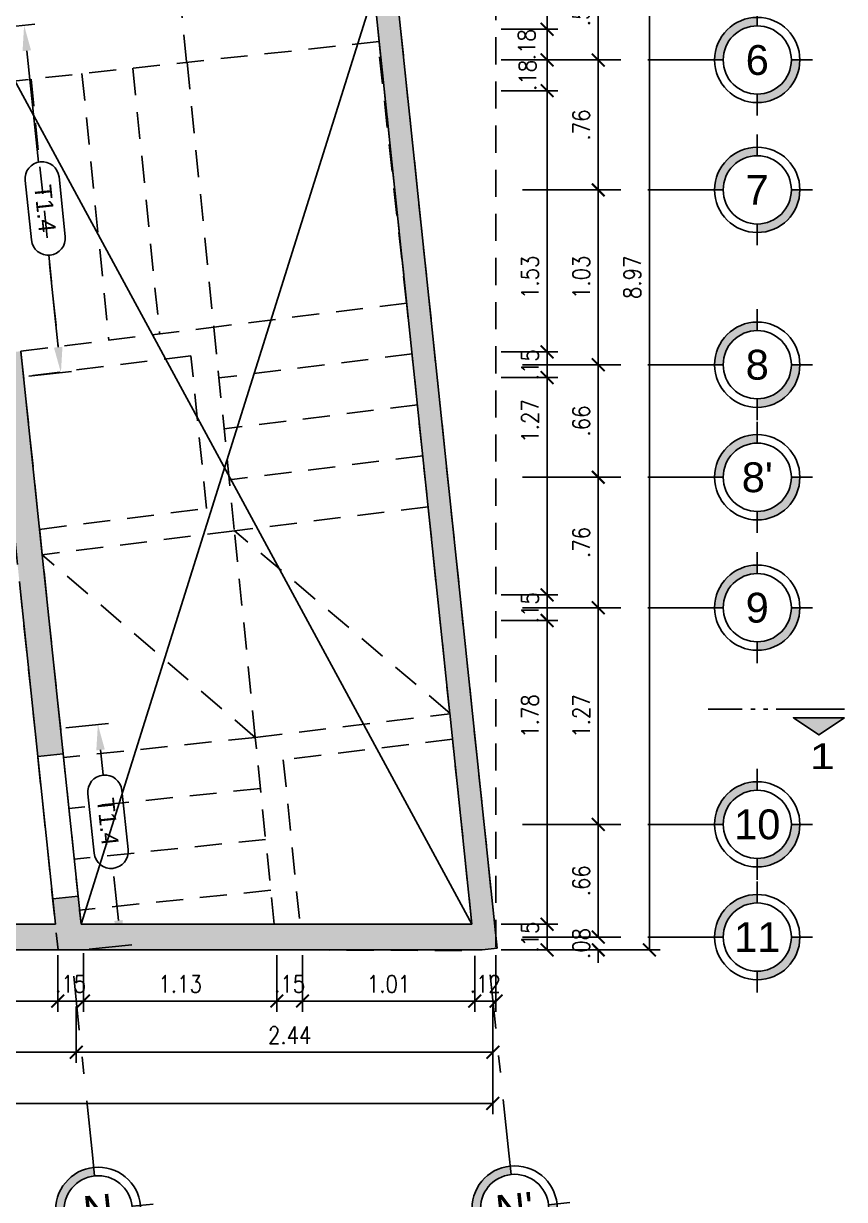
# Model space of a CAD drawing. Header units: millimetres. Extents: x -5.9 to 53.8, y -5.5 to 13.4.
# Drawn here: x 22.98 to 27.8, y -1.54 to 5.36 of the extents above; entities that cross this region are included whole.
import ezdxf
from ezdxf.enums import TextEntityAlignment as Align

# ---------------------------------------------------------------- set-up
doc = ezdxf.new("R2010")
doc.units = ezdxf.units.MM
doc.header["$LTSCALE"] = 0.05
doc.linetypes.add('DASHDOT2', pattern=[12.7, 6.35, -3.175, 0, -3.175])
doc.linetypes.add('HIDDEN2', pattern=[4.7625, 3.175, -1.5875])
for name, color, linetype in [('ACOTADO', 2, 'Continuous'), ('CANT_INVIS', 2, 'HIDDEN2'), ('EJES', 1, 'DASHDOT2'), ('PLANTA ALTA$0$PRETIL', 2, 'HIDDEN2'), ('PLANTA BAJA$0$ACHURADO', 1, 'Continuous'), ('PLANTA BAJA$0$CANT_VIS', 3, 'Continuous'), ('PLANTA BAJA$0$CONT_CORTE', 4, 'Continuous'), ('TXT_IND', 2, 'Continuous')]:
    doc.layers.add(name, color=color, linetype=linetype)
doc.styles.add('ACOTAMIENTOS', font='romans.shx', dxfattribs={"width": 0.85})
doc.styles.add('ARIAL', font='arial.ttf')
doc.styles.get("Standard").update_dxf_attribs({"font": 'romans.shx'})
doc.dimstyles.new('ACOTA_50', dxfattribs={"dimscale": 0.05, "dimtxt": 2, "dimasz": 1.5, "dimexe": 1.25, "dimexo": 0.625, "dimgap": 1, "dimtad": 1, "dimzin": 4, "dimdsep": 46, "dimtxsty": 'ACOTAMIENTOS', "dimblk1": 'ARCHTICK', "dimblk2": 'ARCHTICK', "dimsah": 1, "dimcen": 1.5, "dimclrd": 1, "dimclre": 1, "dimclrt": 256, "dimadec": 0, "dimazin": 0, "dimtfac": 1, "dimtofl": 0, "dimtmove": 2, "dimatfit": 3, "dimfxl": 0, "dimtolj": 1, "dimtzin": 0, "dimarcsym": 0})

# ---------------------------------------------------------------- blocks, each defined once
blk = doc.blocks.new('CORTE')
at = {"layer": 'TXT_IND'}
blk.add_hatch(color=7, dxfattribs=at).paths.add_polyline_path([(-0.8, 0.05), (-0.5, 0.05), (-0.65, 0.15)])
at = {"layer": 'TXT_IND', "color": 7}
for p, q in [((-0.8, 0), (-0.4, 0)), ((-0.35, 0), (-0.325, 0)), ((-0.275, 0), (-0.25, 0)), ((-0.2, 0), (0, 0))]:
    blk.add_line(p, q, dxfattribs=at)
blk.add_lwpolyline([(-0.8, 0.05), (-0.65, 0.15), (-0.5, 0.05)], close=True, dxfattribs=at)
at = {"layer": 'TXT_IND', "color": 7, "style": 'ARIAL', "text_generation_flag": 6, "width": 1.25}
blk.add_attdef('1', text='', height=0.15, rotation=180, dxfattribs=at).set_placement((-0.65, 0.275), align=Align.MIDDLE_CENTER)
blk = doc.blocks.new('EJE')
at = {"layer": 'EJES', "linetype": 'Continuous'}
for points in [[(-0.25, 0), (-0.2, 0, -0.414214), (0, 0.2), (0, 0.25, 0.414214)], [(0.25, 0), (0.2, 0, -0.414214), (0, -0.2), (0, -0.25, 0.414214)]]:
    blk.add_hatch(color=256, dxfattribs=at).paths.add_polyline_path(points)
at = {"layer": 'EJES', "color": 1, "linetype": 'Continuous'}
for p, q in [((0, 0.2), (0, 0.325)), ((-0.2, 0), (-0.325, 0)), ((0.325, 0), (0.2, 0)), ((0, -0.325), (0, -0.2))]:
    blk.add_line(p, q, dxfattribs=at)
at = {"layer": 'EJES', "color": 3, "linetype": 'Continuous'}
for radius in [0.25, 0.2]:
    blk.add_circle((0, 0), radius, dxfattribs=at)
at = {"layer": 'EJES', "color": 4, "linetype": 'Continuous', "style": 'ARIAL'}
blk.add_attdef('EJE', text='', height=0.175, dxfattribs=at).set_placement((0, 0), align=Align.MIDDLE_CENTER)
blk = doc.blocks.new('_ARCHTICK')
at = {"color": 0, "linetype": 'ByBlock', "const_width": 0.15}
blk.add_lwpolyline([(-0.5, -0.5), (0.5, 0.5)], dxfattribs=at)
blk = doc.blocks.new('*D112')
at = {"layer": 'ACOTADO', "color": 1, "lineweight": -2}
for p, q in [((20.0577, -0.1063), (20.0577, -0.4375)), ((23.185, -0.1062), (23.185, -0.4375)), ((20.0577, -0.375), (23.185, -0.375))]:
    blk.add_line(p, q, dxfattribs=at)
at = {"layer": 'DEFPOINTS', "color": 0}
for p in [(20.0577, -0.075), (23.185, -0.075), (23.185, -0.375)]:
    blk.add_point(p, dxfattribs=at)
at = {"layer": 'ACOTADO', "color": 1, "lineweight": -2, "xscale": 0.07500000000000001, "yscale": 0.07500000000000001, "zscale": 0.07500000000000001, "rotation": 180}
blk.add_blockref('_ARCHTICK', (20.0577, -0.375), dxfattribs=at)
at = {"layer": 'ACOTADO', "color": 1, "lineweight": -2, "xscale": 0.07500000000000001, "yscale": 0.07500000000000001, "zscale": 0.07500000000000001}
blk.add_blockref('_ARCHTICK', (23.185, -0.375), dxfattribs=at)
at = {"layer": 'ACOTADO', "insert": (21.5425, -0.275), "char_height": 0.1, "attachment_point": 5, "style": 'ACOTAMIENTOS'}
blk.add_mtext('\\A1;3.13', dxfattribs=at)
blk = doc.blocks.new('*D113')
at = {"layer": 'ACOTADO', "color": 1, "lineweight": -2}
for p, q in [((23.185, -0.1062), (23.185, -0.4375)), ((23.3366, -0.0945), (23.3366, -0.4375)), ((23.185, -0.375), (23.3366, -0.375))]:
    blk.add_line(p, q, dxfattribs=at)
at = {"layer": 'DEFPOINTS', "color": 0}
for p in [(23.3366, -0.0633), (23.185, -0.075), (23.3366, -0.375)]:
    blk.add_point(p, dxfattribs=at)
at = {"layer": 'ACOTADO', "color": 1, "lineweight": -2, "xscale": 0.07500000000000001, "yscale": 0.07500000000000001, "zscale": 0.07500000000000001, "rotation": 180}
blk.add_blockref('_ARCHTICK', (23.185, -0.375), dxfattribs=at)
at = {"layer": 'ACOTADO', "color": 1, "lineweight": -2, "xscale": 0.07500000000000001, "yscale": 0.07500000000000001, "zscale": 0.07500000000000001}
blk.add_blockref('_ARCHTICK', (23.3366, -0.375), dxfattribs=at)
at = {"layer": 'ACOTADO', "insert": (23.2608, -0.275), "char_height": 0.1, "attachment_point": 5, "style": 'ACOTAMIENTOS'}
blk.add_mtext('\\A1;.15', dxfattribs=at)
blk = doc.blocks.new('*D114')
at = {"layer": 'ACOTADO', "color": 1, "lineweight": -2}
for p, q in [((23.3366, -0.0945), (23.3366, -0.4375)), ((24.4706, -0.1062), (24.4706, -0.4375)), ((23.3366, -0.375), (24.4706, -0.375))]:
    blk.add_line(p, q, dxfattribs=at)
at = {"layer": 'DEFPOINTS', "color": 0}
for p in [(23.3366, -0.0633), (24.4706, -0.075), (24.4706, -0.375)]:
    blk.add_point(p, dxfattribs=at)
at = {"layer": 'ACOTADO', "color": 1, "lineweight": -2, "xscale": 0.07500000000000001, "yscale": 0.07500000000000001, "zscale": 0.07500000000000001, "rotation": 180}
blk.add_blockref('_ARCHTICK', (23.3366, -0.375), dxfattribs=at)
at = {"layer": 'ACOTADO', "color": 1, "lineweight": -2, "xscale": 0.07500000000000001, "yscale": 0.07500000000000001, "zscale": 0.07500000000000001}
blk.add_blockref('_ARCHTICK', (24.4706, -0.375), dxfattribs=at)
at = {"layer": 'ACOTADO', "insert": (23.9036, -0.275), "char_height": 0.1, "attachment_point": 5, "style": 'ACOTAMIENTOS'}
blk.add_mtext('\\A1;1.13', dxfattribs=at)
blk = doc.blocks.new('*D115')
at = {"layer": 'ACOTADO', "color": 1, "lineweight": -2}
for p, q in [((24.4706, -0.1062), (24.4706, -0.4375)), ((24.6214, -0.1062), (24.6214, -0.4375)), ((24.4706, -0.375), (24.6214, -0.375))]:
    blk.add_line(p, q, dxfattribs=at)
at = {"layer": 'DEFPOINTS', "color": 0}
for p in [(24.4706, -0.075), (24.6214, -0.075), (24.6214, -0.375)]:
    blk.add_point(p, dxfattribs=at)
at = {"layer": 'ACOTADO', "color": 1, "lineweight": -2, "xscale": 0.07500000000000001, "yscale": 0.07500000000000001, "zscale": 0.07500000000000001, "rotation": 180}
blk.add_blockref('_ARCHTICK', (24.4706, -0.375), dxfattribs=at)
at = {"layer": 'ACOTADO', "color": 1, "lineweight": -2, "xscale": 0.07500000000000001, "yscale": 0.07500000000000001, "zscale": 0.07500000000000001}
blk.add_blockref('_ARCHTICK', (24.6214, -0.375), dxfattribs=at)
at = {"layer": 'ACOTADO', "insert": (24.546, -0.275), "char_height": 0.1, "attachment_point": 5, "style": 'ACOTAMIENTOS'}
blk.add_mtext('\\A1;.15', dxfattribs=at)
blk = doc.blocks.new('*D116')
at = {"layer": 'ACOTADO', "color": 1, "lineweight": -2}
for p, q in [((24.6214, -0.1062), (24.6214, -0.4375)), ((25.6313, -0.1108), (25.6313, -0.4375)), ((24.6214, -0.375), (25.6313, -0.375))]:
    blk.add_line(p, q, dxfattribs=at)
at = {"layer": 'DEFPOINTS', "color": 0}
for p in [(24.6214, -0.075), (25.6313, -0.0795), (25.6313, -0.375)]:
    blk.add_point(p, dxfattribs=at)
at = {"layer": 'ACOTADO', "color": 1, "lineweight": -2, "xscale": 0.07500000000000001, "yscale": 0.07500000000000001, "zscale": 0.07500000000000001, "rotation": 180}
blk.add_blockref('_ARCHTICK', (24.6214, -0.375), dxfattribs=at)
at = {"layer": 'ACOTADO', "color": 1, "lineweight": -2, "xscale": 0.07500000000000001, "yscale": 0.07500000000000001, "zscale": 0.07500000000000001}
blk.add_blockref('_ARCHTICK', (25.6313, -0.375), dxfattribs=at)
at = {"layer": 'ACOTADO', "insert": (25.1263, -0.275), "char_height": 0.1, "attachment_point": 5, "style": 'ACOTAMIENTOS'}
blk.add_mtext('\\A1;1.01', dxfattribs=at)
blk = doc.blocks.new('*D117')
at = {"layer": 'ACOTADO', "color": 1, "lineweight": -2}
for p, q in [((25.6313, -0.1108), (25.6313, -0.4375)), ((25.7561, -0.1063), (25.7561, -0.4375)), ((25.6313, -0.375), (25.7561, -0.375))]:
    blk.add_line(p, q, dxfattribs=at)
at = {"layer": 'DEFPOINTS', "color": 0}
for p in [(25.6313, -0.0795), (25.7561, -0.075), (25.7561, -0.375)]:
    blk.add_point(p, dxfattribs=at)
at = {"layer": 'ACOTADO', "color": 1, "lineweight": -2, "xscale": 0.07500000000000001, "yscale": 0.07500000000000001, "zscale": 0.07500000000000001, "rotation": 180}
blk.add_blockref('_ARCHTICK', (25.6313, -0.375), dxfattribs=at)
at = {"layer": 'ACOTADO', "color": 1, "lineweight": -2, "xscale": 0.07500000000000001, "yscale": 0.07500000000000001, "zscale": 0.07500000000000001}
blk.add_blockref('_ARCHTICK', (25.7561, -0.375), dxfattribs=at)
at = {"layer": 'ACOTADO', "insert": (25.6937, -0.275), "char_height": 0.1, "attachment_point": 5, "style": 'ACOTAMIENTOS'}
blk.add_mtext('\\A1;.12', dxfattribs=at)
blk = doc.blocks.new('*D131')
at = {"layer": 'ACOTADO', "color": 1, "lineweight": -2}
for p, q in [((25.7874, 6.145), (26.1186, 6.145)), ((26.0561, 6.145), (26.0561, 5.3224)), ((25.7874, 5.3224), (26.1186, 5.3224))]:
    blk.add_line(p, q, dxfattribs=at)
at = {"layer": 'DEFPOINTS', "color": 0}
for p in [(25.7561, 6.145), (25.7561, 5.3224), (26.0561, 5.3224)]:
    blk.add_point(p, dxfattribs=at)
at = {"layer": 'ACOTADO', "color": 1, "lineweight": -2, "xscale": 0.07500000000000001, "yscale": 0.07500000000000001, "zscale": 0.07500000000000001}
for p, rotation in [((26.0561, 6.145), 90), ((26.0561, 5.3224), 270)]:
    blk.add_blockref('_ARCHTICK', p, dxfattribs=dict(at, rotation=rotation))
at = {"layer": 'ACOTADO', "insert": (25.9561, 5.7337), "char_height": 0.1, "attachment_point": 5, "rotation": 90, "style": 'ACOTAMIENTOS'}
blk.add_mtext('\\A1;.82', dxfattribs=at)
blk = doc.blocks.new('*D132')
at = {"layer": 'ACOTADO', "color": 1, "lineweight": -2}
for p, q in [((25.7874, 5.3224), (26.1186, 5.3224)), ((26.0561, 5.3224), (26.0561, 5.1424)), ((25.7874, 5.1424), (26.1186, 5.1424))]:
    blk.add_line(p, q, dxfattribs=at)
at = {"layer": 'DEFPOINTS', "color": 0}
for p in [(25.7561, 5.3224), (25.7561, 5.1424), (26.0561, 5.1424)]:
    blk.add_point(p, dxfattribs=at)
at = {"layer": 'ACOTADO', "color": 1, "lineweight": -2, "xscale": 0.07500000000000001, "yscale": 0.07500000000000001, "zscale": 0.07500000000000001}
for p, rotation in [((26.0561, 5.3224), 90), ((26.0561, 5.1424), 270)]:
    blk.add_blockref('_ARCHTICK', p, dxfattribs=dict(at, rotation=rotation))
at = {"layer": 'ACOTADO', "insert": (25.9368, 5.2324), "char_height": 0.1, "attachment_point": 5, "rotation": 90, "style": 'ACOTAMIENTOS'}
blk.add_mtext('\\A1;.18', dxfattribs=at)
blk = doc.blocks.new('*D133')
at = {"layer": 'ACOTADO', "color": 1, "lineweight": -2}
for p, q in [((25.7874, 4.9624), (26.1186, 4.9624)), ((26.0561, 4.9624), (26.0561, 3.4308)), ((25.7874, 3.4308), (26.1186, 3.4308))]:
    blk.add_line(p, q, dxfattribs=at)
at = {"layer": 'DEFPOINTS', "color": 0}
for p in [(25.7561, 4.9624), (25.7561, 3.4308), (26.0561, 3.4308)]:
    blk.add_point(p, dxfattribs=at)
at = {"layer": 'ACOTADO', "color": 1, "lineweight": -2, "xscale": 0.07500000000000001, "yscale": 0.07500000000000001, "zscale": 0.07500000000000001}
for p, rotation in [((26.0561, 4.9624), 90), ((26.0561, 3.4308), 270)]:
    blk.add_blockref('_ARCHTICK', p, dxfattribs=dict(at, rotation=rotation))
at = {"layer": 'ACOTADO', "insert": (25.9561, 3.8683), "char_height": 0.1, "attachment_point": 5, "rotation": 90, "style": 'ACOTAMIENTOS'}
blk.add_mtext('\\A1;1.53', dxfattribs=at)
blk = doc.blocks.new('*D134')
at = {"layer": 'ACOTADO', "color": 1, "lineweight": -2}
for p, q in [((25.7874, 3.4308), (26.1186, 3.4308)), ((26.0561, 3.4308), (26.0561, 3.2808)), ((25.7874, 3.2808), (26.1186, 3.2808))]:
    blk.add_line(p, q, dxfattribs=at)
at = {"layer": 'DEFPOINTS', "color": 0}
for p in [(25.7561, 3.4308), (25.7561, 3.2808), (26.0561, 3.2808)]:
    blk.add_point(p, dxfattribs=at)
at = {"layer": 'ACOTADO', "color": 1, "lineweight": -2, "xscale": 0.07500000000000001, "yscale": 0.07500000000000001, "zscale": 0.07500000000000001}
for p, rotation in [((26.0561, 3.4308), 90), ((26.0561, 3.2808), 270)]:
    blk.add_blockref('_ARCHTICK', p, dxfattribs=dict(at, rotation=rotation))
at = {"layer": 'ACOTADO', "insert": (25.9561, 3.3558), "char_height": 0.1, "attachment_point": 5, "rotation": 90, "style": 'ACOTAMIENTOS'}
blk.add_mtext('\\A1;.15', dxfattribs=at)
blk = doc.blocks.new('*D135')
at = {"layer": 'ACOTADO', "color": 1, "lineweight": -2}
for p, q in [((25.7874, 3.2808), (26.1186, 3.2808)), ((26.0561, 3.2808), (26.0561, 2.0064)), ((25.7874, 2.0064), (26.1186, 2.0064))]:
    blk.add_line(p, q, dxfattribs=at)
at = {"layer": 'DEFPOINTS', "color": 0}
for p in [(25.7561, 3.2808), (25.7561, 2.0064), (26.0561, 2.0064)]:
    blk.add_point(p, dxfattribs=at)
at = {"layer": 'ACOTADO', "color": 1, "lineweight": -2, "xscale": 0.07500000000000001, "yscale": 0.07500000000000001, "zscale": 0.07500000000000001}
for p, rotation in [((26.0561, 3.2808), 90), ((26.0561, 2.0064), 270)]:
    blk.add_blockref('_ARCHTICK', p, dxfattribs=dict(at, rotation=rotation))
at = {"layer": 'ACOTADO', "insert": (25.9561, 3.0259), "char_height": 0.1, "attachment_point": 5, "rotation": 90, "style": 'ACOTAMIENTOS'}
blk.add_mtext('\\A1;1.27', dxfattribs=at)
blk = doc.blocks.new('*D136')
at = {"layer": 'ACOTADO', "color": 1, "lineweight": -2}
for p, q in [((25.7874, 2.0064), (26.1186, 2.0064)), ((26.0561, 2.0064), (26.0561, 1.8564)), ((25.7874, 1.8564), (26.1186, 1.8564))]:
    blk.add_line(p, q, dxfattribs=at)
at = {"layer": 'DEFPOINTS', "color": 0}
for p in [(25.7561, 2.0064), (25.7561, 1.8564), (26.0561, 1.8564)]:
    blk.add_point(p, dxfattribs=at)
at = {"layer": 'ACOTADO', "color": 1, "lineweight": -2, "xscale": 0.07500000000000001, "yscale": 0.07500000000000001, "zscale": 0.07500000000000001}
for p, rotation in [((26.0561, 2.0064), 90), ((26.0561, 1.8564), 270)]:
    blk.add_blockref('_ARCHTICK', p, dxfattribs=dict(at, rotation=rotation))
at = {"layer": 'ACOTADO', "insert": (25.9561, 1.9314), "char_height": 0.1, "attachment_point": 5, "rotation": 90, "style": 'ACOTAMIENTOS'}
blk.add_mtext('\\A1;.15', dxfattribs=at)
blk = doc.blocks.new('*D137')
at = {"layer": 'ACOTADO', "color": 1, "lineweight": -2}
for p, q in [((25.7874, 1.8564), (26.1186, 1.8564)), ((26.0561, 1.8564), (26.0561, 0.075)), ((25.7874, 0.075), (26.1186, 0.075))]:
    blk.add_line(p, q, dxfattribs=at)
at = {"layer": 'DEFPOINTS', "color": 0}
for p in [(25.7561, 1.8564), (25.7561, 0.075), (26.0561, 0.075)]:
    blk.add_point(p, dxfattribs=at)
at = {"layer": 'ACOTADO', "color": 1, "lineweight": -2, "xscale": 0.07500000000000001, "yscale": 0.07500000000000001, "zscale": 0.07500000000000001}
for p, rotation in [((26.0561, 1.8564), 90), ((26.0561, 0.075), 270)]:
    blk.add_blockref('_ARCHTICK', p, dxfattribs=dict(at, rotation=rotation))
at = {"layer": 'ACOTADO', "insert": (25.9561, 1.2962), "char_height": 0.1, "attachment_point": 5, "rotation": 90, "style": 'ACOTAMIENTOS'}
blk.add_mtext('\\A1;1.78', dxfattribs=at)
blk = doc.blocks.new('*D138')
at = {"layer": 'ACOTADO', "color": 1, "lineweight": -2}
for p, q in [((25.7874, 0.075), (26.1186, 0.075)), ((26.0561, 0.075), (26.0561, -0.075)), ((25.7874, -0.075), (26.1186, -0.075))]:
    blk.add_line(p, q, dxfattribs=at)
at = {"layer": 'DEFPOINTS', "color": 0}
for p in [(25.7561, 0.075), (25.7561, -0.075), (26.0561, -0.075)]:
    blk.add_point(p, dxfattribs=at)
at = {"layer": 'ACOTADO', "color": 1, "lineweight": -2, "xscale": 0.07500000000000001, "yscale": 0.07500000000000001, "zscale": 0.07500000000000001}
for p, rotation in [((26.0561, 0.075), 90), ((26.0561, -0.075), 270)]:
    blk.add_blockref('_ARCHTICK', p, dxfattribs=dict(at, rotation=rotation))
at = {"layer": 'ACOTADO', "insert": (25.9561, 0), "char_height": 0.1, "attachment_point": 5, "rotation": 90, "style": 'ACOTAMIENTOS'}
blk.add_mtext('\\A1;.15', dxfattribs=at)
blk = doc.blocks.new('*D298')
at = {"layer": 'ACOTADO', "color": 1, "lineweight": -2}
for p, q in [((19.9827, -0.4063), (19.9827, -0.7375)), ((23.2939, -0.4063), (23.2939, -0.7375)), ((19.9827, -0.675), (23.2939, -0.675))]:
    blk.add_line(p, q, dxfattribs=at)
at = {"layer": 'DEFPOINTS', "color": 0}
for p in [(19.9827, -0.375), (23.2939, -0.375), (23.2939, -0.675)]:
    blk.add_point(p, dxfattribs=at)
at = {"layer": 'ACOTADO', "color": 1, "lineweight": -2, "xscale": 0.07500000000000001, "yscale": 0.07500000000000001, "zscale": 0.07500000000000001, "rotation": 180}
blk.add_blockref('_ARCHTICK', (19.9827, -0.675), dxfattribs=at)
at = {"layer": 'ACOTADO', "color": 1, "lineweight": -2, "xscale": 0.07500000000000001, "yscale": 0.07500000000000001, "zscale": 0.07500000000000001}
blk.add_blockref('_ARCHTICK', (23.2939, -0.675), dxfattribs=at)
at = {"layer": 'ACOTADO', "insert": (21.6383, -0.575), "char_height": 0.1, "attachment_point": 5, "style": 'ACOTAMIENTOS'}
blk.add_mtext('\\A1;3.31', dxfattribs=at)
blk = doc.blocks.new('*D143')
at = {"layer": 'ACOTADO', "color": 1, "lineweight": -2}
for p, q in [((23.2939, -0.4063), (23.2939, -0.7375)), ((25.7377, -0.4063), (25.7377, -0.7375)), ((23.2939, -0.675), (25.7377, -0.675))]:
    blk.add_line(p, q, dxfattribs=at)
at = {"layer": 'DEFPOINTS', "color": 0}
for p in [(23.2939, -0.375), (25.7377, -0.375), (25.7377, -0.675)]:
    blk.add_point(p, dxfattribs=at)
at = {"layer": 'ACOTADO', "color": 1, "lineweight": -2, "xscale": 0.07500000000000001, "yscale": 0.07500000000000001, "zscale": 0.07500000000000001, "rotation": 180}
blk.add_blockref('_ARCHTICK', (23.2939, -0.675), dxfattribs=at)
at = {"layer": 'ACOTADO', "color": 1, "lineweight": -2, "xscale": 0.07500000000000001, "yscale": 0.07500000000000001, "zscale": 0.07500000000000001}
blk.add_blockref('_ARCHTICK', (25.7377, -0.675), dxfattribs=at)
at = {"layer": 'ACOTADO', "insert": (24.546, -0.575), "char_height": 0.1, "attachment_point": 5, "style": 'ACOTAMIENTOS'}
blk.add_mtext('\\A1;2.44', dxfattribs=at)
blk = doc.blocks.new('*D144')
at = {"layer": 'ACOTADO', "color": 1, "lineweight": -2}
for p, q in [((26.3561, 0), (26.3561, 0.075)), ((26.0874, 0), (26.4186, 0)), ((26.0874, -0.075), (26.4186, -0.075)), ((26.3561, -0.075), (26.3561, -0.15))]:
    blk.add_line(p, q, dxfattribs=at)
at = {"layer": 'DEFPOINTS', "color": 0}
for p in [(26.0561, 0), (26.3561, 0), (26.0561, -0.075)]:
    blk.add_point(p, dxfattribs=at)
at = {"layer": 'ACOTADO', "color": 1, "lineweight": -2, "xscale": 0.07500000000000001, "yscale": 0.07500000000000001, "zscale": 0.07500000000000001}
for p, rotation in [((26.3561, 0), 270), ((26.3561, -0.075), 90)]:
    blk.add_blockref('_ARCHTICK', p, dxfattribs=dict(at, rotation=rotation))
at = {"layer": 'ACOTADO', "insert": (26.2561, -0.0375), "char_height": 0.1, "attachment_point": 5, "rotation": 90, "style": 'ACOTAMIENTOS'}
blk.add_mtext('\\A1;.08', dxfattribs=at)
blk = doc.blocks.new('*D145')
at = {"layer": 'ACOTADO', "color": 1, "lineweight": -2}
for p, q in [((26.0874, 0.661), (26.4186, 0.661)), ((26.3561, 0), (26.3561, 0.661)), ((26.0874, 0), (26.4186, 0))]:
    blk.add_line(p, q, dxfattribs=at)
at = {"layer": 'DEFPOINTS', "color": 0}
for p in [(26.0561, 0.661), (26.3561, 0.661), (26.0561, 0)]:
    blk.add_point(p, dxfattribs=at)
at = {"layer": 'ACOTADO', "color": 1, "lineweight": -2, "xscale": 0.07500000000000001, "yscale": 0.07500000000000001, "zscale": 0.07500000000000001}
for p, rotation in [((26.3561, 0.661), 90), ((26.3561, 0), 270)]:
    blk.add_blockref('_ARCHTICK', p, dxfattribs=dict(at, rotation=rotation))
at = {"layer": 'ACOTADO', "insert": (26.2561, 0.3305), "char_height": 0.1, "attachment_point": 5, "rotation": 90, "style": 'ACOTAMIENTOS'}
blk.add_mtext('\\A1;.66', dxfattribs=at)
blk = doc.blocks.new('*D146')
at = {"layer": 'ACOTADO', "color": 1, "lineweight": -2}
for p, q in [((26.0874, 1.9314), (26.4186, 1.9314)), ((26.3561, 0.661), (26.3561, 1.9314)), ((26.0874, 0.661), (26.4186, 0.661))]:
    blk.add_line(p, q, dxfattribs=at)
at = {"layer": 'DEFPOINTS', "color": 0}
for p in [(26.0561, 1.9314), (26.3561, 1.9314), (26.0561, 0.661)]:
    blk.add_point(p, dxfattribs=at)
at = {"layer": 'ACOTADO', "color": 1, "lineweight": -2, "xscale": 0.07500000000000001, "yscale": 0.07500000000000001, "zscale": 0.07500000000000001}
for p, rotation in [((26.3561, 1.9314), 90), ((26.3561, 0.661), 270)]:
    blk.add_blockref('_ARCHTICK', p, dxfattribs=dict(at, rotation=rotation))
at = {"layer": 'ACOTADO', "insert": (26.2561, 1.2962), "char_height": 0.1, "attachment_point": 5, "rotation": 90, "style": 'ACOTAMIENTOS'}
blk.add_mtext('\\A1;1.27', dxfattribs=at)
blk = doc.blocks.new('*D147')
at = {"layer": 'ACOTADO', "color": 1, "lineweight": -2}
for p, q in [((26.0874, 2.696), (26.4186, 2.696)), ((26.3561, 1.9314), (26.3561, 2.696)), ((26.0874, 1.9314), (26.4186, 1.9314))]:
    blk.add_line(p, q, dxfattribs=at)
at = {"layer": 'DEFPOINTS', "color": 0}
for p in [(26.0561, 2.696), (26.3561, 2.696), (26.0561, 1.9314)]:
    blk.add_point(p, dxfattribs=at)
at = {"layer": 'ACOTADO', "color": 1, "lineweight": -2, "xscale": 0.07500000000000001, "yscale": 0.07500000000000001, "zscale": 0.07500000000000001}
for p, rotation in [((26.3561, 2.696), 90), ((26.3561, 1.9314), 270)]:
    blk.add_blockref('_ARCHTICK', p, dxfattribs=dict(at, rotation=rotation))
at = {"layer": 'ACOTADO', "insert": (26.2561, 2.3137), "char_height": 0.1, "attachment_point": 5, "rotation": 90, "style": 'ACOTAMIENTOS'}
blk.add_mtext('\\A1;.76', dxfattribs=at)
blk = doc.blocks.new('*D148')
at = {"layer": 'ACOTADO', "color": 1, "lineweight": -2}
for p, q in [((26.0874, 3.3558), (26.4186, 3.3558)), ((26.3561, 2.696), (26.3561, 3.3558)), ((26.0874, 2.696), (26.4186, 2.696))]:
    blk.add_line(p, q, dxfattribs=at)
at = {"layer": 'DEFPOINTS', "color": 0}
for p in [(26.0561, 3.3558), (26.3561, 3.3558), (26.0561, 2.696)]:
    blk.add_point(p, dxfattribs=at)
at = {"layer": 'ACOTADO', "color": 1, "lineweight": -2, "xscale": 0.07500000000000001, "yscale": 0.07500000000000001, "zscale": 0.07500000000000001}
for p, rotation in [((26.3561, 3.3558), 90), ((26.3561, 2.696), 270)]:
    blk.add_blockref('_ARCHTICK', p, dxfattribs=dict(at, rotation=rotation))
at = {"layer": 'ACOTADO', "insert": (26.2561, 3.0259), "char_height": 0.1, "attachment_point": 5, "rotation": 90, "style": 'ACOTAMIENTOS'}
blk.add_mtext('\\A1;.66', dxfattribs=at)
blk = doc.blocks.new('*D149')
at = {"layer": 'ACOTADO', "color": 1, "lineweight": -2}
for p, q in [((26.0874, 4.3808), (26.4186, 4.3808)), ((26.3561, 3.3558), (26.3561, 4.3808)), ((26.0874, 3.3558), (26.4186, 3.3558))]:
    blk.add_line(p, q, dxfattribs=at)
at = {"layer": 'DEFPOINTS', "color": 0}
for p in [(26.0561, 4.3808), (26.3561, 4.3808), (26.0561, 3.3558)]:
    blk.add_point(p, dxfattribs=at)
at = {"layer": 'ACOTADO', "color": 1, "lineweight": -2, "xscale": 0.07500000000000001, "yscale": 0.07500000000000001, "zscale": 0.07500000000000001}
for p, rotation in [((26.3561, 4.3808), 90), ((26.3561, 3.3558), 270)]:
    blk.add_blockref('_ARCHTICK', p, dxfattribs=dict(at, rotation=rotation))
at = {"layer": 'ACOTADO', "insert": (26.2561, 3.8683), "char_height": 0.1, "attachment_point": 5, "rotation": 90, "style": 'ACOTAMIENTOS'}
blk.add_mtext('\\A1;1.03', dxfattribs=at)
blk = doc.blocks.new('*D150')
at = {"layer": 'ACOTADO', "color": 1, "lineweight": -2}
for p, q in [((26.0874, 5.1424), (26.4186, 5.1424)), ((26.3561, 4.3808), (26.3561, 5.1424)), ((26.0874, 4.3808), (26.4186, 4.3808))]:
    blk.add_line(p, q, dxfattribs=at)
at = {"layer": 'DEFPOINTS', "color": 0}
for p in [(26.0561, 5.1424), (26.3561, 5.1424), (26.0561, 4.3808)]:
    blk.add_point(p, dxfattribs=at)
at = {"layer": 'ACOTADO', "color": 1, "lineweight": -2, "xscale": 0.07500000000000001, "yscale": 0.07500000000000001, "zscale": 0.07500000000000001}
for p, rotation in [((26.3561, 5.1424), 90), ((26.3561, 4.3808), 270)]:
    blk.add_blockref('_ARCHTICK', p, dxfattribs=dict(at, rotation=rotation))
at = {"layer": 'ACOTADO', "insert": (26.2561, 4.7616), "char_height": 0.1, "attachment_point": 5, "rotation": 90, "style": 'ACOTAMIENTOS'}
blk.add_mtext('\\A1;.76', dxfattribs=at)
blk = doc.blocks.new('*D151')
at = {"layer": 'ACOTADO', "color": 1, "lineweight": -2}
for p, q in [((26.0874, 5.721), (26.4186, 5.721)), ((26.3561, 5.1424), (26.3561, 5.721)), ((26.0874, 5.1424), (26.4186, 5.1424))]:
    blk.add_line(p, q, dxfattribs=at)
at = {"layer": 'DEFPOINTS', "color": 0}
for p in [(26.0561, 5.721), (26.3561, 5.721), (26.0561, 5.1424)]:
    blk.add_point(p, dxfattribs=at)
at = {"layer": 'ACOTADO', "color": 1, "lineweight": -2, "xscale": 0.07500000000000001, "yscale": 0.07500000000000001, "zscale": 0.07500000000000001}
for p, rotation in [((26.3561, 5.721), 90), ((26.3561, 5.1424), 270)]:
    blk.add_blockref('_ARCHTICK', p, dxfattribs=dict(at, rotation=rotation))
at = {"layer": 'ACOTADO', "insert": (26.2561, 5.4317), "char_height": 0.1, "attachment_point": 5, "rotation": 90, "style": 'ACOTAMIENTOS'}
blk.add_mtext('\\A1;.58', dxfattribs=at)
blk = doc.blocks.new('*D93')
at = {"layer": 'ACOTADO', "color": 1, "lineweight": -2}
for p, q in [((-2.3007, -0.7063), (-2.3007, -1.0375)), ((25.7377, -0.7063), (25.7377, -1.0375)), ((-2.3007, -0.975), (25.7377, -0.975))]:
    blk.add_line(p, q, dxfattribs=at)
at = {"layer": 'DEFPOINTS', "color": 0}
for p in [(-2.3007, -0.675), (25.7377, -0.675), (25.7377, -0.975)]:
    blk.add_point(p, dxfattribs=at)
at = {"layer": 'ACOTADO', "color": 1, "lineweight": -2, "xscale": 0.07500000000000001, "yscale": 0.07500000000000001, "zscale": 0.07500000000000001, "rotation": 180}
blk.add_blockref('_ARCHTICK', (-2.3007, -0.975), dxfattribs=at)
at = {"layer": 'ACOTADO', "color": 1, "lineweight": -2, "xscale": 0.07500000000000001, "yscale": 0.07500000000000001, "zscale": 0.07500000000000001}
blk.add_blockref('_ARCHTICK', (25.7377, -0.975), dxfattribs=at)
at = {"layer": 'ACOTADO', "insert": (9.078, -0.875), "char_height": 0.1, "attachment_point": 5, "style": 'ACOTAMIENTOS'}
blk.add_mtext('\\A1;28.04', dxfattribs=at)
blk = doc.blocks.new('*D94')
at = {"layer": 'ACOTADO', "color": 1, "lineweight": -2}
for p, q in [((26.3874, 8.8978), (26.7186, 8.8978)), ((26.6561, -0.075), (26.6561, 8.8978)), ((26.3874, -0.075), (26.7186, -0.075))]:
    blk.add_line(p, q, dxfattribs=at)
at = {"layer": 'DEFPOINTS', "color": 0}
for p in [(26.3561, 8.8978), (26.6561, 8.8978), (26.3561, -0.075)]:
    blk.add_point(p, dxfattribs=at)
at = {"layer": 'ACOTADO', "color": 1, "lineweight": -2, "xscale": 0.07500000000000001, "yscale": 0.07500000000000001, "zscale": 0.07500000000000001}
for p, rotation in [((26.6561, 8.8978), 90), ((26.6561, -0.075), 270)]:
    blk.add_blockref('_ARCHTICK', p, dxfattribs=dict(at, rotation=rotation))
at = {"layer": 'ACOTADO', "insert": (26.5561, 3.8683), "char_height": 0.1, "attachment_point": 5, "rotation": 90, "style": 'ACOTAMIENTOS'}
blk.add_mtext('\\A1;8.97', dxfattribs=at)
blk = doc.blocks.new('ETIQUETA')
at = {"layer": 'TXT_IND', "color": 3}
for p, q in [((-0.175, 0.2), (0.175, 0.2)), ((-0.175, 0), (0.175, 0))]:
    blk.add_line(p, q, dxfattribs=at)
for centre, start, end in [((-0.175, 0.1), 90, 270), ((0.175, 0.1), 270, 90)]:
    blk.add_arc(centre, 0.1, start, end, dxfattribs=at)
at = {"layer": 'TXT_IND', "color": 4, "style": 'ARIAL'}
blk.add_attdef('TEXTO', text='', height=0.1, dxfattribs=at).set_placement((0, 0.1), align=Align.MIDDLE_CENTER)
blk = doc.blocks.new('*D185')
at = {"layer": 'ACOTADO', "color": 1, "lineweight": -2}
for p, q in [((25.7874, 5.1424), (26.1186, 5.1424)), ((26.0561, 5.1424), (26.0561, 4.9624)), ((25.7874, 4.9624), (26.1186, 4.9624))]:
    blk.add_line(p, q, dxfattribs=at)
at = {"layer": 'DEFPOINTS', "color": 0}
for p in [(25.7561, 5.1424), (25.7561, 4.9624), (26.0561, 4.9624)]:
    blk.add_point(p, dxfattribs=at)
at = {"layer": 'ACOTADO', "color": 1, "lineweight": -2, "xscale": 0.07500000000000001, "yscale": 0.07500000000000001, "zscale": 0.07500000000000001}
for p, rotation in [((26.0561, 5.1424), 90), ((26.0561, 4.9624), 270)]:
    blk.add_blockref('_ARCHTICK', p, dxfattribs=dict(at, rotation=rotation))
at = {"layer": 'ACOTADO', "insert": (25.9417, 5.0524), "char_height": 0.1, "attachment_point": 5, "rotation": 90, "style": 'ACOTAMIENTOS'}
blk.add_mtext('\\A1;.18', dxfattribs=at)
blk = doc.blocks.new('*D324')
at = {"layer": 'DEFPOINTS', "color": 0, "linetype": 'Continuous'}
for p in [(22.7686, 5.3224), (22.9846, 3.2861), (23.2038, 3.3094)]:
    blk.add_point(p, dxfattribs=at)
at = {"layer": 'TXT_IND', "color": 1, "linetype": 'Continuous', "lineweight": -2}
for p, q in [((22.7996, 5.3257), (23.0499, 5.3522)), ((23.0036, 5.1965), (23.0728, 4.5443)), ((23.188, 3.4585), (23.1361, 3.9476)), ((23.0156, 3.2894), (23.2659, 3.316))]:
    blk.add_line(p, q, dxfattribs=at)
at = {"layer": 'TXT_IND', "color": 1, "linetype": 'Continuous'}
for points in [[(23.0285, 5.1991), (22.9787, 5.1938), (22.9878, 5.3456)], [(23.2128, 3.4612), (23.1631, 3.4559), (23.2038, 3.3094)]]:
    blk.add_solid(points, dxfattribs=at)
at = {"layer": 'TXT_IND', "linetype": 'Continuous', "insert": (23.1082, 4.2463), "char_height": 0.1, "attachment_point": 5, "rotation": 276.05511}
blk.add_mtext('\\A1;     ', dxfattribs=at)
blk = doc.blocks.new('*D337')
at = {"layer": 'DEFPOINTS', "color": 0, "linetype": 'Continuous'}
for p in [(23.2013, 1.2236), (23.5571, -0.052), (23.3378, -0.075)]:
    blk.add_point(p, dxfattribs=at)
at = {"layer": 'TXT_IND', "color": 1, "linetype": 'Continuous', "lineweight": -2}
for p, q in [((23.2324, 1.2269), (23.4827, 1.2532)), ((23.4363, 1.0975), (23.4515, 0.9522)), ((23.5414, 0.0972), (23.5143, 0.3554)), ((23.3689, -0.0717), (23.6192, -0.0454))]:
    blk.add_line(p, q, dxfattribs=at)
at = {"layer": 'TXT_IND', "color": 1, "linetype": 'Continuous'}
for points in [[(23.4611, 1.1001), (23.4114, 1.0949), (23.4206, 1.2467)], [(23.5663, 0.0998), (23.5165, 0.0946), (23.5571, -0.052)]]:
    blk.add_solid(points, dxfattribs=at)
at = {"layer": 'TXT_IND', "linetype": 'Continuous', "insert": (23.4355, 0.6488), "char_height": 0.1, "attachment_point": 5, "rotation": 276}
blk.add_mtext('\\A1;     ', dxfattribs=at)

msp = doc.modelspace()

# ---------------------------------------------------------------- hatches: boundary and pattern name
at = {"layer": 'PLANTA BAJA$0$ACHURADO'}
h = msp.add_hatch(color=252, dxfattribs=at)
h.dxf.hatch_style = 1
h.paths.add_polyline_path([(24.9803, 7.3819), (24.9494, 7.4044), (24.8458, 7.3935), (25.4848, 1.3137), (25.4893, 1.3099), (25.4853, 1.3095), (25.615, 0.075), (24.4555, 0.075), (23.3221, 0.075), (23.3047, 0.2399), (23.1556, 0.2242), (23.1712, 0.075), (20.0577, 0.075), (20.0577, 0.225), (19.9077, 0.225), (19.9077, 0.075), (16.2038, 0.075), (16.2038, 0.225), (16.0538, 0.225), (16.0538, 0.075), (12.4929, 0.075), (12.4929, 0.736), (12.3429, 0.736), (12.3429, 0.075), (0.0425, 0.075), (0.0425, 0.736), (-0.1075, 0.736), (-0.1075, -0.075), (25.6746, -0.075), (25.7631, -0.0657)])
h = msp.add_hatch(color=252, dxfattribs=at)
h.dxf.hatch_style = 1
h.paths.add_polyline_path([(23.0943, 2.2417), (22.9689, 3.4353), (22.9328, 3.4308), (22.8185, 3.4308), (22.9682, 2.0064), (23.0678, 1.0596), (23.2169, 1.0753)])

# ---------------------------------------------------------------- linework, layer by layer
at = {"layer": 'CANT_INVIS', "color": 6}
for p, q in [((23.3378, -0.075), (24.4706, -0.075)), ((24.6214, -0.075), (25.6313, -0.0795))]:
    msp.add_line(p, q, dxfattribs=at)
msp.add_lwpolyline([(15.2966, 8.8978), (25.7561, 8.8978), (25.7561, -0.075)], dxfattribs=at)
at = {"layer": 'EJES'}
for p, q in [((26.964, 5.1424), (25.7561, 5.1424)), ((26.964, 4.3808), (25.7561, 4.3808)), ((26.964, 3.3558), (25.7561, 3.3558)), ((26.964, 2.696), (25.7561, 2.696)), ((26.964, 1.9314), (25.7561, 1.9314)), ((26.964, 0.661), (25.7561, 0.661)), ((26.964, 0), (25.7561, 0)), ((25.8316, -1.2677), (25.7054, -0.0677)), ((23.3886, -1.2758), (23.2625, -0.0758))]:
    msp.add_line(p, q, dxfattribs=at)
at = {"layer": 'PLANTA ALTA$0$PRETIL'}
for p, q in [((23.9413, 5.1323), (23.6204, 8.2077)), ((25.4853, 1.3095), (24.8458, 7.3935)), ((24.9799, 7.3854), (25.7631, -0.0657)), ((25.071, 5.2507), (22.8023, 5.0056)), ((25.2312, 3.7169), (25.0636, 5.2499)), ((22.6355, 5.1724), (23.187, -0.075)), ((23.9436, 5.1289), (24.1008, 3.5766)), ((23.3272, 5.0623), (23.4853, 3.4996)), ((23.6254, 5.0946), (23.7831, 3.5367)), ((23.0289, 5.0301), (23.1875, 3.4626)), ((25.2322, 3.717), (24.1007, 3.5766)), ((22.9689, 3.4353), (24.1007, 3.5763)), ((24.1008, 3.5766), (24.2217, 2.3821)), ((22.9693, 3.4308), (23.3134, 0.1576)), ((23.9669, 3.4085), (22.9846, 3.2861)), ((24.0576, 2.5128), (23.9669, 3.4085)), ((25.2636, 3.4187), (24.131, 3.2781)), ((25.295, 3.1203), (24.1613, 2.9796)), ((25.3263, 2.8218), (24.1914, 2.6806)), ((23.0787, 2.3906), (24.0576, 2.5128)), ((25.3577, 2.5234), (24.2218, 2.3821)), ((24.2216, 2.3821), (23.0943, 2.2417)), ((24.3441, 1.1709), (24.2215, 2.3821)), ((25.4849, 1.3136), (24.2216, 2.3823)), ((24.3441, 1.1709), (23.0943, 2.2417)), ((24.3441, 1.1709), (25.4853, 1.3095)), ((24.3441, 1.1709), (23.2192, 1.0535)), ((24.455, 0.075), (24.3441, 1.1709)), ((25.501, 1.1603), (24.5085, 1.0396)), ((25.615, 0.075), (25.501, 1.1603)), ((24.5085, 1.0396), (24.6062, 0.075)), ((24.3744, 0.8716), (23.2507, 0.7543)), ((24.4046, 0.5731), (23.282, 0.456)), ((24.4348, 0.2746), (23.3134, 0.1576)), ((23.3134, 0.1576), (23.3221, 0.075)), ((23.3221, 0.075), (24.455, 0.075)), ((24.6062, 0.075), (25.615, 0.075)), ((25.7631, -0.0657), (25.6746, -0.075)), ((15.2641, -0.075), (25.6746, -0.075)), ((23.3378, -0.075), (23.2019, -0.075)), ((24.4706, -0.075), (24.6214, -0.075))]:
    msp.add_line(p, q, dxfattribs=at)
at = {"layer": 'PLANTA BAJA$0$CANT_VIS', "color": 1}
for p, q in [((23.3221, 0.075), (25.0404, 5.5422)), ((22.7686, 5.3224), (25.615, 0.075)), ((23.1556, 0.2242), (23.0678, 1.0596))]:
    msp.add_line(p, q, dxfattribs=at)
at = {"layer": 'PLANTA BAJA$0$CANT_VIS'}
msp.add_line((23.3047, 0.2399), (23.2169, 1.0753), dxfattribs=at)
at = {"layer": 'PLANTA BAJA$0$CONT_CORTE'}
for p, q in [((24.8458, 7.3935), (25.4853, 1.3095)), ((25.7631, -0.0657), (24.9776, 7.4074)), ((23.0943, 2.2417), (22.9689, 3.4353)), ((23.2169, 1.0753), (23.0943, 2.2417)), ((23.0678, 1.0596), (22.9682, 2.0064)), ((25.4848, 1.3137), (25.615, 0.075)), ((23.2169, 1.0753), (23.0678, 1.0596)), ((23.3047, 0.2399), (23.1556, 0.2242)), ((23.1712, 0.075), (23.1556, 0.2242)), ((23.3221, 0.075), (23.3047, 0.2399)), ((23.1712, 0.075), (20.0577, 0.075)), ((24.4555, 0.075), (23.3221, 0.075)), ((25.615, 0.075), (24.4555, 0.075)), ((25.6746, -0.075), (25.7631, -0.0657)), ((-0.1075, -0.075), (25.6746, -0.075)), ((23.3378, -0.075), (23.3378, -0.075)), ((24.4706, -0.075), (24.6214, -0.075))]:
    msp.add_line(p, q, dxfattribs=at)

# ---------------------------------------------------------------- block references
at = {"layer": 'EJES'}
for p, values in [((27.289, 5.1424), {'EJE': '6'}), ((27.289, 4.3808), {'EJE': '7'}), ((27.289, 3.3558), {'EJE': '8'}), ((27.289, 2.696), {'EJE': "8'"}), ((27.289, 1.9314), {'EJE': '9'}), ((27.289, 0.661), {'EJE': '10'}), ((27.289, 0), {'EJE': '11'})]:
    msp.add_blockref('EJE', p, dxfattribs=at).add_auto_attribs(values)
for p, rotation, values in [((25.8655, -1.5909), 5.999999999999237, {'EJE': "N'"}), ((23.4226, -1.599), 5.999999999999479, {'EJE': 'N'})]:
    msp.add_blockref('EJE', p, dxfattribs=dict(at, rotation=rotation)).add_auto_attribs(values)
at = {"layer": 'TXT_IND'}
ref = msp.add_blockref('ETIQUETA', (23.211, 4.2824), dxfattribs=dict(at, xscale=-1, rotation=96.0551061199044))
ref.add_attrib('TEXTO', 'T1.4', dxfattribs={"color": 4, "height": 0.1, "rotation": 276.05511, "style": 'ARIAL'}).set_placement((23.1111, 4.2718), align=Align.MIDDLE_CENTER)
ref = msp.add_blockref('CORTE', (27.0008, 1.3358), dxfattribs=dict(at, rotation=180))
ref.add_attrib('1', '1', dxfattribs={"color": 7, "height": 0.15, "rotation": 180, "style": 'ARIAL', "text_generation_flag": 6, "width": 1.25}).set_placement((27.6704, 1.0602), align=Align.MIDDLE_CENTER)
ref = msp.add_blockref('ETIQUETA', (23.5794, 0.687), dxfattribs=dict(at, xscale=-1, rotation=96.0551061199044))
ref.add_attrib('TEXTO', 'T1.4', dxfattribs={"color": 4, "height": 0.1, "rotation": 276.05511, "style": 'ARIAL'}).set_placement((23.4796, 0.6764), align=Align.MIDDLE_CENTER)

# ---------------------------------------------------------------- dimensions: what is measured, and where the dimension line sits
at = {"layer": 'ACOTADO'}
for base, p1, p2, picture, middle in [((26.6561, 8.8978), (26.3561, -0.075), (26.3561, 8.8978), '*D94', (26.5561, 3.8683)), ((26.0561, 5.1424), (25.7561, 5.3224), (25.7561, 5.1424), '*D132', (25.9368, 5.2324)), ((26.0561, 4.9624), (25.7561, 5.1424), (25.7561, 4.9624), '*D185', (25.9417, 5.0524)), ((26.0561, 3.4308), (25.7561, 4.9624), (25.7561, 3.4308), '*D133', (25.9561, 3.8683)), ((26.0561, 3.2808), (25.7561, 3.4308), (25.7561, 3.2808), '*D134', (25.9561, 3.3558)), ((26.0561, 2.0064), (25.7561, 3.2808), (25.7561, 2.0064), '*D135', (25.9561, 3.0259)), ((26.0561, 1.8564), (25.7561, 2.0064), (25.7561, 1.8564), '*D136', (25.9561, 1.9314)), ((26.0561, 0.075), (25.7561, 1.8564), (25.7561, 0.075), '*D137', (25.9561, 1.2962)), ((26.0561, -0.075), (25.7561, 0.075), (25.7561, -0.075), '*D138', (25.9561, 0)), ((26.3561492999, 0), (26.0561492999, -0.075), (26.0561492999, 0), '*D144', (26.2561492999, -0.0375))]:
    dim = msp.add_linear_dim(base=base, p1=p1, p2=p2, angle=90, dimstyle='ACOTA_50', dxfattribs=at)
    dim.commit()
    dim.dimension.update_dxf_attribs({"geometry": picture, "text_midpoint": middle, "dimtype": 160})
for base, p1, p2, picture, middle in [((26.0561, 5.3224), (25.7561, 6.145), (25.7561, 5.3224), '*D131', (25.9561, 5.7337)), ((26.3561, 5.721), (26.0561, 5.1424), (26.0561, 5.721), '*D151', (26.2561, 5.4317)), ((26.3561, 5.1424), (26.0561, 4.3808), (26.0561, 5.1424), '*D150', (26.2561, 4.7616)), ((26.3561492999, 4.3808360982), (26.0561492999, 3.3558360982), (26.0561492999, 4.3808360982), '*D149', (26.2561492999, 3.8683360982)), ((26.3561, 3.3558), (26.0561, 2.696), (26.0561, 3.3558), '*D148', (26.2561, 3.0259)), ((26.3561, 2.696), (26.0561, 1.9314), (26.0561, 2.696), '*D147', (26.2561, 2.3137)), ((26.3561, 1.9314), (26.0561, 0.661), (26.0561, 1.9314), '*D146', (26.2561, 1.2962)), ((26.3561, 0.661), (26.0561, 0), (26.0561, 0.661), '*D145', (26.2561, 0.3305))]:
    dim = msp.add_linear_dim(base=base, p1=p1, p2=p2, angle=90, dimstyle='ACOTA_50', dxfattribs=at)
    dim.commit()
    dim.dimension.update_dxf_attribs({"geometry": picture, "text_midpoint": middle})
for base, p1, p2, picture, middle in [((23.3366, -0.375), (23.185, -0.075), (23.3366, -0.0633), '*D113', (23.2608, -0.275)), ((23.185, -0.375), (20.0577, -0.075), (23.185, -0.075), '*D112', (21.5425, -0.275)), ((24.6214, -0.375), (24.4706, -0.075), (24.6214, -0.075), '*D115', (24.546, -0.275)), ((25.7561, -0.375), (25.6313, -0.0795), (25.7561, -0.075), '*D117', (25.6937, -0.275)), ((25.7377, -0.675), (23.2939, -0.375), (25.7377, -0.375), '*D143', (24.546, -0.575)), ((25.7377, -0.975), (-2.3007, -0.675), (25.7377, -0.675), '*D93', (9.078, -0.875))]:
    dim = msp.add_linear_dim(base=base, p1=p1, p2=p2, dimstyle='ACOTA_50', dxfattribs=at)
    dim.commit()
    dim.dimension.update_dxf_attribs({"geometry": picture, "text_midpoint": middle, "dimtype": 160})
for base, p1, p2, picture, middle in [((24.4706, -0.375), (23.3366, -0.0633), (24.4706, -0.075), '*D114', (23.9036, -0.275)), ((25.6313, -0.375), (24.6214, -0.075), (25.6313, -0.0795), '*D116', (25.1263, -0.275)), ((23.2939, -0.675), (19.9827, -0.375), (23.2939, -0.375), '*D298', (21.6383, -0.575))]:
    dim = msp.add_linear_dim(base=base, p1=p1, p2=p2, dimstyle='ACOTA_50', dxfattribs=at)
    dim.commit()
    dim.dimension.update_dxf_attribs({"geometry": picture, "text_midpoint": middle})
at = {"layer": 'TXT_IND', "linetype": 'Continuous'}
for base, p1, p2, angle, picture, middle in [((23.2038, 3.3094), (22.7686, 5.3224), (22.9846, 3.2861), 276.05511, '*D324', (23.1082, 4.2463)), ((23.5571, -0.052), (23.2013, 1.2236), (23.3378, -0.075), 276, '*D337', (23.4355, 0.6488))]:
    dim = msp.add_linear_dim(base=base, p1=p1, p2=p2, angle=angle, text='     ', dimstyle='ACOTA_50', override={"dimasz": 3, "dimtxsty": 'Standard'}, dxfattribs=at)
    dim.commit()
    dim.dimension.update_dxf_attribs({"geometry": picture, "text_midpoint": middle, "dimtype": 161})

doc.saveas('drawing.dxf')
